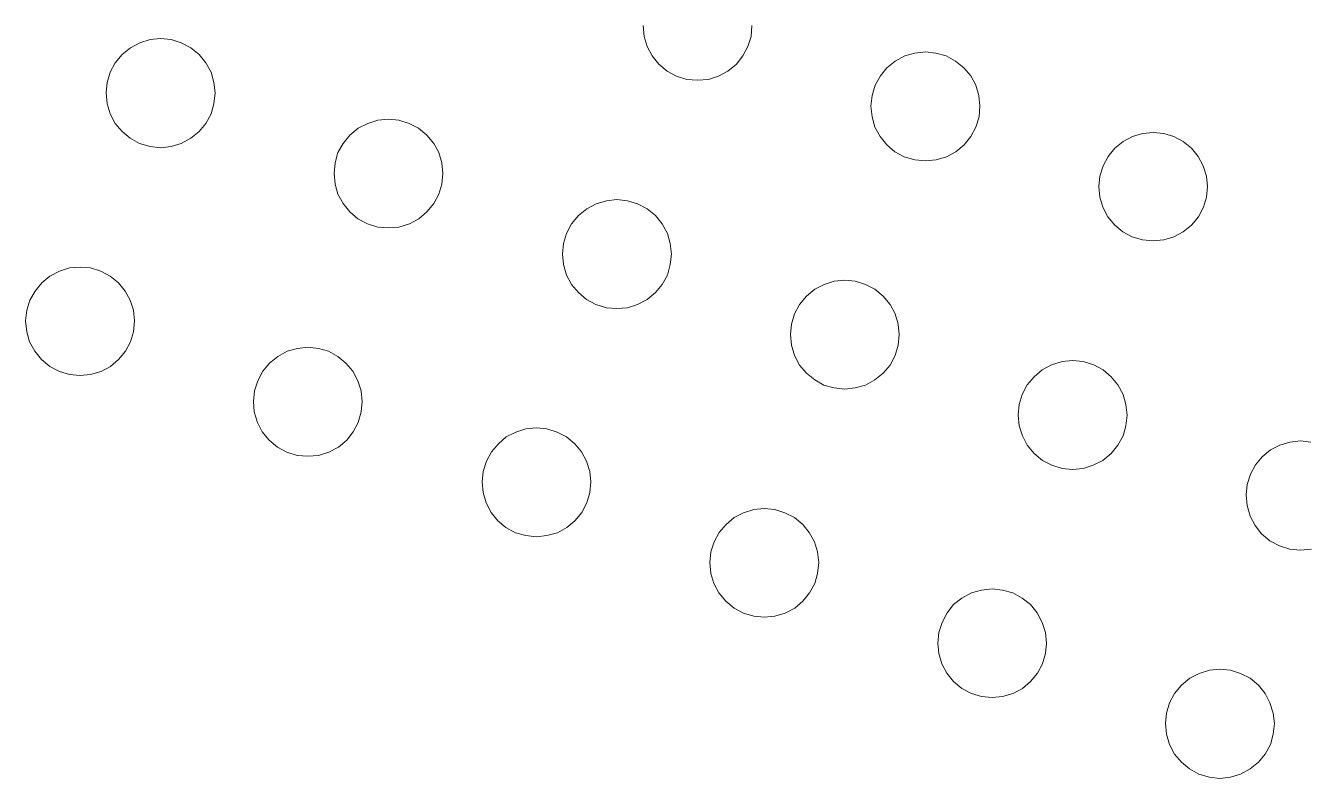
# Model space of a CAD drawing. Header units: metres. Extents: x 105146 to 106170, y 111783 to 118163.
# Drawn here: x 105896.5051 to 105896.8584, y 114674.462 to 114674.6695 of the extents above; entities that cross this region are included whole.
import ezdxf

# ---------------------------------------------------------------- set-up
doc = ezdxf.new("R2010")
doc.units = ezdxf.units.M
doc.layers.add('20-EP-ZONA-DURA', color=253, linetype='CONTINUOUS', lineweight=13)
doc.layers.add('20-EP-ZONA-VERDE', color=84, linetype='CONTINUOUS', lineweight=13)

msp = doc.modelspace()

# ---------------------------------------------------------------- linework, layer by layer
at = {"layer": '20-EP-ZONA-DURA'}
for points in [[(105896.6753, 114674.6695), (105896.6756, 114674.6665), (105896.6764, 114674.6637), (105896.6778, 114674.6611), (105896.6796, 114674.6588), (105896.6819, 114674.6569), (105896.6845, 114674.6555), (105896.6874, 114674.6546), (105896.6903, 114674.6544), (105896.6933, 114674.6546), (105896.6961, 114674.6555), (105896.6987, 114674.6569), (105896.701, 114674.6588), (105896.7028, 114674.6611), (105896.7042, 114674.6637), (105896.7051, 114674.6665), (105896.7053, 114674.6695)], [(105896.8594, 114674.5547), (105896.8565, 114674.555), (105896.8536, 114674.5547), (105896.8508, 114674.5538), (105896.8482, 114674.5525), (105896.8459, 114674.5506), (105896.8441, 114674.5484), (105896.8427, 114674.5458), (105896.8418, 114674.543), (105896.8415, 114674.5401), (105896.8418, 114674.5372), (105896.8426, 114674.5343), (105896.844, 114674.5317), (105896.8458, 114674.5294), (105896.8481, 114674.5275), (105896.8507, 114674.5261), (105896.8536, 114674.5252), (105896.8565, 114674.5249), (105896.8595, 114674.5252)]]:
    msp.add_lwpolyline(points, dxfattribs=at)
for points in [[(105896.5573, 114674.6509), (105896.557, 114674.6538), (105896.5562, 114674.6566), (105896.5548, 114674.6592), (105896.5529, 114674.6615), (105896.5506, 114674.6633), (105896.548, 114674.6647), (105896.5452, 114674.6656), (105896.5423, 114674.6659), (105896.5394, 114674.6656), (105896.5366, 114674.6647), (105896.534, 114674.6633), (105896.5317, 114674.6615), (105896.5298, 114674.6592), (105896.5284, 114674.6566), (105896.5276, 114674.6538), (105896.5273, 114674.6509), (105896.5276, 114674.6479), (105896.5284, 114674.6451), (105896.5298, 114674.6425), (105896.5317, 114674.6403), (105896.5339, 114674.6384), (105896.5365, 114674.637), (105896.5394, 114674.6361), (105896.5423, 114674.6358), (105896.5452, 114674.6361), (105896.548, 114674.637), (105896.5506, 114674.6384), (105896.5529, 114674.6403), (105896.5548, 114674.6425), (105896.5562, 114674.6451), (105896.557, 114674.6479), (105896.5573, 114674.6509)], [(105896.7681, 114674.6473), (105896.7678, 114674.6502), (105896.767, 114674.653), (105896.7656, 114674.6556), (105896.7637, 114674.6578), (105896.7614, 114674.6597), (105896.7588, 114674.6611), (105896.756, 114674.6619), (105896.7531, 114674.6622), (105896.7502, 114674.6619), (105896.7474, 114674.6611), (105896.7448, 114674.6597), (105896.7425, 114674.6578), (105896.7407, 114674.6556), (105896.7393, 114674.653), (105896.7384, 114674.6502), (105896.7381, 114674.6473), (105896.7384, 114674.6443), (105896.7392, 114674.6415), (105896.7406, 114674.6389), (105896.7425, 114674.6366), (105896.7447, 114674.6347), (105896.7473, 114674.6333), (105896.7502, 114674.6325), (105896.7531, 114674.6322), (105896.7561, 114674.6325), (105896.7589, 114674.6333), (105896.7615, 114674.6347), (105896.7638, 114674.6366), (105896.7656, 114674.6389), (105896.767, 114674.6415), (105896.7679, 114674.6443), (105896.7681, 114674.6473)], [(105896.6201, 114674.6287), (105896.6198, 114674.6316), (105896.619, 114674.6345), (105896.6176, 114674.637), (105896.6157, 114674.6393), (105896.6134, 114674.6412), (105896.6108, 114674.6425), (105896.608, 114674.6434), (105896.6051, 114674.6437), (105896.6022, 114674.6434), (105896.5994, 114674.6425), (105896.5968, 114674.6412), (105896.5945, 114674.6393), (105896.5926, 114674.637), (105896.5912, 114674.6345), (105896.5904, 114674.6316), (105896.5901, 114674.6287), (105896.5904, 114674.6258), (105896.5912, 114674.623), (105896.5926, 114674.6204), (105896.5945, 114674.6181), (105896.5967, 114674.6162), (105896.5993, 114674.6148), (105896.6022, 114674.6139), (105896.6051, 114674.6137), (105896.608, 114674.6139), (105896.6109, 114674.6148), (105896.6135, 114674.6162), (105896.6157, 114674.6181), (105896.6176, 114674.6204), (105896.619, 114674.623), (105896.6198, 114674.6258), (105896.6201, 114674.6287)], [(105896.8309, 114674.6251), (105896.8306, 114674.628), (105896.8297, 114674.6308), (105896.8283, 114674.6334), (105896.8265, 114674.6357), (105896.8242, 114674.6375), (105896.8216, 114674.6389), (105896.8188, 114674.6397), (105896.8159, 114674.64), (105896.813, 114674.6397), (105896.8102, 114674.6389), (105896.8076, 114674.6375), (105896.8053, 114674.6357), (105896.8035, 114674.6334), (105896.8021, 114674.6308), (105896.8012, 114674.628), (105896.8009, 114674.6251), (105896.8012, 114674.6222), (105896.802, 114674.6194), (105896.8034, 114674.6168), (105896.8053, 114674.6145), (105896.8075, 114674.6126), (105896.8101, 114674.6112), (105896.813, 114674.6104), (105896.8159, 114674.6101), (105896.8188, 114674.6104), (105896.8216, 114674.6112), (105896.8242, 114674.6126), (105896.8265, 114674.6145), (105896.8284, 114674.6168), (105896.8298, 114674.6194), (105896.8306, 114674.6222), (105896.8309, 114674.6251)], [(105896.6831, 114674.6065), (105896.6828, 114674.6094), (105896.682, 114674.6122), (105896.6806, 114674.6148), (105896.6787, 114674.6171), (105896.6764, 114674.619), (105896.6738, 114674.6203), (105896.671, 114674.6212), (105896.6681, 114674.6215), (105896.6652, 114674.6212), (105896.6624, 114674.6203), (105896.6598, 114674.619), (105896.6575, 114674.6171), (105896.6556, 114674.6148), (105896.6542, 114674.6122), (105896.6534, 114674.6094), (105896.6531, 114674.6065), (105896.6534, 114674.6036), (105896.6542, 114674.6007), (105896.6556, 114674.5981), (105896.6575, 114674.5959), (105896.6597, 114674.594), (105896.6623, 114674.5926), (105896.6652, 114674.5917), (105896.6681, 114674.5915), (105896.671, 114674.5917), (105896.6738, 114674.5926), (105896.6764, 114674.594), (105896.6787, 114674.5959), (105896.6806, 114674.5981), (105896.682, 114674.6007), (105896.6828, 114674.6036), (105896.6831, 114674.6065)], [(105896.5351, 114674.5881), (105896.5348, 114674.591), (105896.5339, 114674.5938), (105896.5325, 114674.5963), (105896.5307, 114674.5986), (105896.5284, 114674.6004), (105896.5258, 114674.6018), (105896.523, 114674.6027), (105896.5201, 114674.6029), (105896.5172, 114674.6027), (105896.5144, 114674.6018), (105896.5118, 114674.6004), (105896.5096, 114674.5986), (105896.5077, 114674.5963), (105896.5063, 114674.5938), (105896.5054, 114674.591), (105896.5051, 114674.5881), (105896.5054, 114674.5851), (105896.5062, 114674.5823), (105896.5076, 114674.5797), (105896.5095, 114674.5774), (105896.5118, 114674.5755), (105896.5144, 114674.5741), (105896.5172, 114674.5733), (105896.5201, 114674.573), (105896.523, 114674.5733), (105896.5259, 114674.5741), (105896.5285, 114674.5755), (105896.5307, 114674.5774), (105896.5326, 114674.5797), (105896.534, 114674.5823), (105896.5348, 114674.5851), (105896.5351, 114674.5881)], [(105896.7459, 114674.5843), (105896.7456, 114674.5872), (105896.7448, 114674.59), (105896.7434, 114674.5926), (105896.7415, 114674.5949), (105896.7392, 114674.5968), (105896.7366, 114674.5981), (105896.7338, 114674.599), (105896.7309, 114674.5993), (105896.728, 114674.599), (105896.7252, 114674.5981), (105896.7226, 114674.5968), (105896.7203, 114674.5949), (105896.7184, 114674.5926), (105896.717, 114674.59), (105896.7162, 114674.5872), (105896.7159, 114674.5843), (105896.7162, 114674.5814), (105896.717, 114674.5785), (105896.7184, 114674.5759), (105896.7203, 114674.5737), (105896.7226, 114674.5718), (105896.7251, 114674.5704), (105896.728, 114674.5696), (105896.7309, 114674.5693), (105896.7338, 114674.5696), (105896.7366, 114674.5704), (105896.7392, 114674.5718), (105896.7415, 114674.5737), (105896.7434, 114674.5759), (105896.7448, 114674.5785), (105896.7456, 114674.5814), (105896.7459, 114674.5843)], [(105896.5979, 114674.5659), (105896.5976, 114674.5688), (105896.5967, 114674.5716), (105896.5953, 114674.5742), (105896.5934, 114674.5764), (105896.5912, 114674.5783), (105896.5886, 114674.5797), (105896.5858, 114674.5805), (105896.5829, 114674.5808), (105896.58, 114674.5805), (105896.5772, 114674.5797), (105896.5746, 114674.5783), (105896.5723, 114674.5764), (105896.5705, 114674.5742), (105896.5691, 114674.5716), (105896.5682, 114674.5688), (105896.5679, 114674.5659), (105896.5681, 114674.563), (105896.569, 114674.5601), (105896.5703, 114674.5575), (105896.5722, 114674.5552), (105896.5745, 114674.5533), (105896.5771, 114674.5519), (105896.5799, 114674.551), (105896.5829, 114674.5508), (105896.5858, 114674.551), (105896.5887, 114674.5519), (105896.5913, 114674.5533), (105896.5936, 114674.5552), (105896.5954, 114674.5575), (105896.5968, 114674.5601), (105896.5976, 114674.563), (105896.5979, 114674.5659)], [(105896.8087, 114674.5621), (105896.8084, 114674.565), (105896.8076, 114674.5678), (105896.8062, 114674.5705), (105896.8043, 114674.5727), (105896.8021, 114674.5746), (105896.7995, 114674.576), (105896.7966, 114674.5769), (105896.7937, 114674.5772), (105896.7908, 114674.5769), (105896.7879, 114674.576), (105896.7853, 114674.5746), (105896.7831, 114674.5727), (105896.7812, 114674.5705), (105896.7798, 114674.5678), (105896.779, 114674.565), (105896.7787, 114674.5621), (105896.779, 114674.5592), (105896.7799, 114674.5564), (105896.7812, 114674.5538), (105896.7831, 114674.5515), (105896.7854, 114674.5496), (105896.788, 114674.5483), (105896.7908, 114674.5474), (105896.7937, 114674.5471), (105896.7966, 114674.5474), (105896.7994, 114674.5483), (105896.802, 114674.5496), (105896.8043, 114674.5515), (105896.8062, 114674.5538), (105896.8076, 114674.5564), (105896.8084, 114674.5592), (105896.8087, 114674.5621)], [(105896.6609, 114674.5437), (105896.6606, 114674.5466), (105896.6597, 114674.5494), (105896.6583, 114674.552), (105896.6565, 114674.5542), (105896.6542, 114674.5561), (105896.6516, 114674.5574), (105896.6488, 114674.5583), (105896.6459, 114674.5586), (105896.643, 114674.5583), (105896.6402, 114674.5574), (105896.6376, 114674.5561), (105896.6354, 114674.5542), (105896.6335, 114674.552), (105896.6321, 114674.5494), (105896.6312, 114674.5466), (105896.6309, 114674.5437), (105896.6312, 114674.5408), (105896.632, 114674.5379), (105896.6334, 114674.5353), (105896.6353, 114674.533), (105896.6375, 114674.5311), (105896.6401, 114674.5297), (105896.643, 114674.5289), (105896.6459, 114674.5286), (105896.6488, 114674.5289), (105896.6517, 114674.5297), (105896.6543, 114674.5311), (105896.6565, 114674.533), (105896.6584, 114674.5353), (105896.6598, 114674.5379), (105896.6606, 114674.5408), (105896.6609, 114674.5437)], [(105896.7237, 114674.5215), (105896.7234, 114674.5244), (105896.7225, 114674.5272), (105896.7211, 114674.5298), (105896.7193, 114674.532), (105896.717, 114674.5339), (105896.7144, 114674.5352), (105896.7116, 114674.5361), (105896.7087, 114674.5364), (105896.7058, 114674.5361), (105896.703, 114674.5352), (105896.7004, 114674.5339), (105896.6982, 114674.532), (105896.6963, 114674.5298), (105896.6949, 114674.5272), (105896.694, 114674.5244), (105896.6937, 114674.5215), (105896.694, 114674.5185), (105896.6948, 114674.5157), (105896.6962, 114674.5131), (105896.6981, 114674.5108), (105896.7004, 114674.5089), (105896.703, 114674.5075), (105896.7058, 114674.5067), (105896.7087, 114674.5064), (105896.7116, 114674.5067), (105896.7145, 114674.5075), (105896.7171, 114674.5089), (105896.7193, 114674.5108), (105896.7212, 114674.5131), (105896.7226, 114674.5157), (105896.7234, 114674.5185), (105896.7237, 114674.5215)], [(105896.7865, 114674.4993), (105896.7862, 114674.5022), (105896.7853, 114674.505), (105896.7839, 114674.5076), (105896.7821, 114674.5099), (105896.7798, 114674.5117), (105896.7772, 114674.5131), (105896.7744, 114674.5139), (105896.7715, 114674.5142), (105896.7686, 114674.5139), (105896.7658, 114674.5131), (105896.7632, 114674.5117), (105896.7609, 114674.5099), (105896.7591, 114674.5076), (105896.7577, 114674.505), (105896.7568, 114674.5022), (105896.7565, 114674.4993), (105896.7568, 114674.4964), (105896.7576, 114674.4936), (105896.759, 114674.491), (105896.7609, 114674.4887), (105896.7632, 114674.4868), (105896.7658, 114674.4854), (105896.7686, 114674.4846), (105896.7715, 114674.4843), (105896.7744, 114674.4846), (105896.7773, 114674.4854), (105896.7799, 114674.4868), (105896.7821, 114674.4887), (105896.784, 114674.491), (105896.7854, 114674.4936), (105896.7862, 114674.4964), (105896.7865, 114674.4993)], [(105896.8493, 114674.4771), (105896.849, 114674.48), (105896.8481, 114674.4828), (105896.8468, 114674.4854), (105896.8449, 114674.4877), (105896.8426, 114674.4896), (105896.84, 114674.4909), (105896.8372, 114674.4918), (105896.8343, 114674.4921), (105896.8314, 114674.4918), (105896.8286, 114674.4909), (105896.826, 114674.4896), (105896.8237, 114674.4877), (105896.8218, 114674.4854), (105896.8204, 114674.4828), (105896.8196, 114674.48), (105896.8193, 114674.4771), (105896.8196, 114674.4742), (105896.8204, 114674.4713), (105896.8218, 114674.4687), (105896.8237, 114674.4665), (105896.8259, 114674.4646), (105896.8285, 114674.4632), (105896.8314, 114674.4623), (105896.8343, 114674.462), (105896.8372, 114674.4623), (105896.84, 114674.4632), (105896.8426, 114674.4646), (105896.8449, 114674.4665), (105896.8468, 114674.4687), (105896.8482, 114674.4713), (105896.849, 114674.4742), (105896.8493, 114674.4771)]]:
    msp.add_lwpolyline(points, close=True, dxfattribs=at)
at = {"layer": '20-EP-ZONA-VERDE'}
for points in [[(105896.7053, 114674.6695), (105896.7051, 114674.6665), (105896.7042, 114674.6637), (105896.7028, 114674.6611), (105896.701, 114674.6588), (105896.6987, 114674.6569), (105896.6961, 114674.6555), (105896.6933, 114674.6546), (105896.6903, 114674.6544), (105896.6874, 114674.6546), (105896.6845, 114674.6555), (105896.6819, 114674.6569), (105896.6796, 114674.6588), (105896.6778, 114674.6611), (105896.6764, 114674.6637), (105896.6756, 114674.6665), (105896.6753, 114674.6695)], [(105896.8595, 114674.5252), (105896.8565, 114674.5249), (105896.8536, 114674.5252), (105896.8507, 114674.5261), (105896.8481, 114674.5275), (105896.8458, 114674.5294), (105896.844, 114674.5317), (105896.8426, 114674.5343), (105896.8418, 114674.5372), (105896.8415, 114674.5401), (105896.8418, 114674.543), (105896.8427, 114674.5458), (105896.8441, 114674.5484), (105896.8459, 114674.5506), (105896.8482, 114674.5525), (105896.8508, 114674.5538), (105896.8536, 114674.5547), (105896.8565, 114674.555), (105896.8594, 114674.5547)]]:
    msp.add_lwpolyline(points, dxfattribs=at)
for points in [[(105896.5573, 114674.6509), (105896.557, 114674.6479), (105896.5562, 114674.6451), (105896.5548, 114674.6425), (105896.5529, 114674.6403), (105896.5506, 114674.6384), (105896.548, 114674.637), (105896.5452, 114674.6361), (105896.5423, 114674.6358), (105896.5394, 114674.6361), (105896.5365, 114674.637), (105896.5339, 114674.6384), (105896.5317, 114674.6403), (105896.5298, 114674.6425), (105896.5284, 114674.6451), (105896.5276, 114674.6479), (105896.5273, 114674.6509), (105896.5276, 114674.6538), (105896.5284, 114674.6566), (105896.5298, 114674.6592), (105896.5317, 114674.6615), (105896.534, 114674.6633), (105896.5366, 114674.6647), (105896.5394, 114674.6656), (105896.5423, 114674.6659), (105896.5452, 114674.6656), (105896.548, 114674.6647), (105896.5506, 114674.6633), (105896.5529, 114674.6615), (105896.5548, 114674.6592), (105896.5562, 114674.6566), (105896.557, 114674.6538), (105896.5573, 114674.6509)], [(105896.7681, 114674.6473), (105896.7679, 114674.6443), (105896.767, 114674.6415), (105896.7656, 114674.6389), (105896.7638, 114674.6366), (105896.7615, 114674.6347), (105896.7589, 114674.6333), (105896.7561, 114674.6325), (105896.7531, 114674.6322), (105896.7502, 114674.6325), (105896.7473, 114674.6333), (105896.7447, 114674.6347), (105896.7425, 114674.6366), (105896.7406, 114674.6389), (105896.7392, 114674.6415), (105896.7384, 114674.6443), (105896.7381, 114674.6473), (105896.7384, 114674.6502), (105896.7393, 114674.653), (105896.7407, 114674.6556), (105896.7425, 114674.6578), (105896.7448, 114674.6597), (105896.7474, 114674.6611), (105896.7502, 114674.6619), (105896.7531, 114674.6622), (105896.756, 114674.6619), (105896.7588, 114674.6611), (105896.7614, 114674.6597), (105896.7637, 114674.6578), (105896.7656, 114674.6556), (105896.767, 114674.653), (105896.7678, 114674.6502), (105896.7681, 114674.6473)], [(105896.6201, 114674.6287), (105896.6198, 114674.6258), (105896.619, 114674.623), (105896.6176, 114674.6204), (105896.6157, 114674.6181), (105896.6135, 114674.6162), (105896.6109, 114674.6148), (105896.608, 114674.6139), (105896.6051, 114674.6137), (105896.6022, 114674.6139), (105896.5993, 114674.6148), (105896.5967, 114674.6162), (105896.5945, 114674.6181), (105896.5926, 114674.6204), (105896.5912, 114674.623), (105896.5904, 114674.6258), (105896.5901, 114674.6287), (105896.5904, 114674.6316), (105896.5912, 114674.6345), (105896.5926, 114674.637), (105896.5945, 114674.6393), (105896.5968, 114674.6412), (105896.5994, 114674.6425), (105896.6022, 114674.6434), (105896.6051, 114674.6437), (105896.608, 114674.6434), (105896.6108, 114674.6425), (105896.6134, 114674.6412), (105896.6157, 114674.6393), (105896.6176, 114674.637), (105896.619, 114674.6345), (105896.6198, 114674.6316), (105896.6201, 114674.6287)], [(105896.8309, 114674.6251), (105896.8306, 114674.6222), (105896.8298, 114674.6194), (105896.8284, 114674.6168), (105896.8265, 114674.6145), (105896.8242, 114674.6126), (105896.8216, 114674.6112), (105896.8188, 114674.6104), (105896.8159, 114674.6101), (105896.813, 114674.6104), (105896.8101, 114674.6112), (105896.8075, 114674.6126), (105896.8053, 114674.6145), (105896.8034, 114674.6168), (105896.802, 114674.6194), (105896.8012, 114674.6222), (105896.8009, 114674.6251), (105896.8012, 114674.628), (105896.8021, 114674.6308), (105896.8035, 114674.6334), (105896.8053, 114674.6357), (105896.8076, 114674.6375), (105896.8102, 114674.6389), (105896.813, 114674.6397), (105896.8159, 114674.64), (105896.8188, 114674.6397), (105896.8216, 114674.6389), (105896.8242, 114674.6375), (105896.8265, 114674.6357), (105896.8283, 114674.6334), (105896.8297, 114674.6308), (105896.8306, 114674.628), (105896.8309, 114674.6251)], [(105896.6831, 114674.6065), (105896.6828, 114674.6036), (105896.682, 114674.6007), (105896.6806, 114674.5981), (105896.6787, 114674.5959), (105896.6764, 114674.594), (105896.6738, 114674.5926), (105896.671, 114674.5917), (105896.6681, 114674.5915), (105896.6652, 114674.5917), (105896.6623, 114674.5926), (105896.6597, 114674.594), (105896.6575, 114674.5959), (105896.6556, 114674.5981), (105896.6542, 114674.6007), (105896.6534, 114674.6036), (105896.6531, 114674.6065), (105896.6534, 114674.6094), (105896.6542, 114674.6122), (105896.6556, 114674.6148), (105896.6575, 114674.6171), (105896.6598, 114674.619), (105896.6624, 114674.6203), (105896.6652, 114674.6212), (105896.6681, 114674.6215), (105896.671, 114674.6212), (105896.6738, 114674.6203), (105896.6764, 114674.619), (105896.6787, 114674.6171), (105896.6806, 114674.6148), (105896.682, 114674.6122), (105896.6828, 114674.6094), (105896.6831, 114674.6065)], [(105896.5351, 114674.5881), (105896.5348, 114674.5851), (105896.534, 114674.5823), (105896.5326, 114674.5797), (105896.5307, 114674.5774), (105896.5285, 114674.5755), (105896.5259, 114674.5741), (105896.523, 114674.5733), (105896.5201, 114674.573), (105896.5172, 114674.5733), (105896.5144, 114674.5741), (105896.5118, 114674.5755), (105896.5095, 114674.5774), (105896.5076, 114674.5797), (105896.5062, 114674.5823), (105896.5054, 114674.5851), (105896.5051, 114674.5881), (105896.5054, 114674.591), (105896.5063, 114674.5938), (105896.5077, 114674.5963), (105896.5096, 114674.5986), (105896.5118, 114674.6004), (105896.5144, 114674.6018), (105896.5172, 114674.6027), (105896.5201, 114674.6029), (105896.523, 114674.6027), (105896.5258, 114674.6018), (105896.5284, 114674.6004), (105896.5307, 114674.5986), (105896.5325, 114674.5963), (105896.5339, 114674.5938), (105896.5348, 114674.591), (105896.5351, 114674.5881)], [(105896.7459, 114674.5843), (105896.7456, 114674.5814), (105896.7448, 114674.5785), (105896.7434, 114674.5759), (105896.7415, 114674.5737), (105896.7392, 114674.5718), (105896.7366, 114674.5704), (105896.7338, 114674.5696), (105896.7309, 114674.5693), (105896.728, 114674.5696), (105896.7251, 114674.5704), (105896.7226, 114674.5718), (105896.7203, 114674.5737), (105896.7184, 114674.5759), (105896.717, 114674.5785), (105896.7162, 114674.5814), (105896.7159, 114674.5843), (105896.7162, 114674.5872), (105896.717, 114674.59), (105896.7184, 114674.5926), (105896.7203, 114674.5949), (105896.7226, 114674.5968), (105896.7252, 114674.5981), (105896.728, 114674.599), (105896.7309, 114674.5993), (105896.7338, 114674.599), (105896.7366, 114674.5981), (105896.7392, 114674.5968), (105896.7415, 114674.5949), (105896.7434, 114674.5926), (105896.7448, 114674.59), (105896.7456, 114674.5872), (105896.7459, 114674.5843)], [(105896.5979, 114674.5659), (105896.5976, 114674.563), (105896.5968, 114674.5601), (105896.5954, 114674.5575), (105896.5936, 114674.5552), (105896.5913, 114674.5533), (105896.5887, 114674.5519), (105896.5858, 114674.551), (105896.5829, 114674.5508), (105896.5799, 114674.551), (105896.5771, 114674.5519), (105896.5745, 114674.5533), (105896.5722, 114674.5552), (105896.5703, 114674.5575), (105896.569, 114674.5601), (105896.5681, 114674.563), (105896.5679, 114674.5659), (105896.5682, 114674.5688), (105896.5691, 114674.5716), (105896.5705, 114674.5742), (105896.5723, 114674.5764), (105896.5746, 114674.5783), (105896.5772, 114674.5797), (105896.58, 114674.5805), (105896.5829, 114674.5808), (105896.5858, 114674.5805), (105896.5886, 114674.5797), (105896.5912, 114674.5783), (105896.5934, 114674.5764), (105896.5953, 114674.5742), (105896.5967, 114674.5716), (105896.5976, 114674.5688), (105896.5979, 114674.5659)], [(105896.8087, 114674.5621), (105896.8084, 114674.5592), (105896.8076, 114674.5564), (105896.8062, 114674.5538), (105896.8043, 114674.5515), (105896.802, 114674.5496), (105896.7994, 114674.5483), (105896.7966, 114674.5474), (105896.7937, 114674.5471), (105896.7908, 114674.5474), (105896.788, 114674.5483), (105896.7854, 114674.5496), (105896.7831, 114674.5515), (105896.7812, 114674.5538), (105896.7799, 114674.5564), (105896.779, 114674.5592), (105896.7787, 114674.5621), (105896.779, 114674.565), (105896.7798, 114674.5678), (105896.7812, 114674.5705), (105896.7831, 114674.5727), (105896.7853, 114674.5746), (105896.7879, 114674.576), (105896.7908, 114674.5769), (105896.7937, 114674.5772), (105896.7966, 114674.5769), (105896.7995, 114674.576), (105896.8021, 114674.5746), (105896.8043, 114674.5727), (105896.8062, 114674.5705), (105896.8076, 114674.5678), (105896.8084, 114674.565), (105896.8087, 114674.5621)], [(105896.6609, 114674.5437), (105896.6606, 114674.5408), (105896.6598, 114674.5379), (105896.6584, 114674.5353), (105896.6565, 114674.533), (105896.6543, 114674.5311), (105896.6517, 114674.5297), (105896.6488, 114674.5289), (105896.6459, 114674.5286), (105896.643, 114674.5289), (105896.6401, 114674.5297), (105896.6375, 114674.5311), (105896.6353, 114674.533), (105896.6334, 114674.5353), (105896.632, 114674.5379), (105896.6312, 114674.5408), (105896.6309, 114674.5437), (105896.6312, 114674.5466), (105896.6321, 114674.5494), (105896.6335, 114674.552), (105896.6354, 114674.5542), (105896.6376, 114674.5561), (105896.6402, 114674.5574), (105896.643, 114674.5583), (105896.6459, 114674.5586), (105896.6488, 114674.5583), (105896.6516, 114674.5574), (105896.6542, 114674.5561), (105896.6565, 114674.5542), (105896.6583, 114674.552), (105896.6597, 114674.5494), (105896.6606, 114674.5466), (105896.6609, 114674.5437)], [(105896.7237, 114674.5215), (105896.7234, 114674.5185), (105896.7226, 114674.5157), (105896.7212, 114674.5131), (105896.7193, 114674.5108), (105896.7171, 114674.5089), (105896.7145, 114674.5075), (105896.7116, 114674.5067), (105896.7087, 114674.5064), (105896.7058, 114674.5067), (105896.703, 114674.5075), (105896.7004, 114674.5089), (105896.6981, 114674.5108), (105896.6962, 114674.5131), (105896.6948, 114674.5157), (105896.694, 114674.5185), (105896.6937, 114674.5215), (105896.694, 114674.5244), (105896.6949, 114674.5272), (105896.6963, 114674.5298), (105896.6982, 114674.532), (105896.7004, 114674.5339), (105896.703, 114674.5352), (105896.7058, 114674.5361), (105896.7087, 114674.5364), (105896.7116, 114674.5361), (105896.7144, 114674.5352), (105896.717, 114674.5339), (105896.7193, 114674.532), (105896.7211, 114674.5298), (105896.7225, 114674.5272), (105896.7234, 114674.5244), (105896.7237, 114674.5215)], [(105896.7865, 114674.4993), (105896.7862, 114674.4964), (105896.7854, 114674.4936), (105896.784, 114674.491), (105896.7821, 114674.4887), (105896.7799, 114674.4868), (105896.7773, 114674.4854), (105896.7744, 114674.4846), (105896.7715, 114674.4843), (105896.7686, 114674.4846), (105896.7658, 114674.4854), (105896.7632, 114674.4868), (105896.7609, 114674.4887), (105896.759, 114674.491), (105896.7576, 114674.4936), (105896.7568, 114674.4964), (105896.7565, 114674.4993), (105896.7568, 114674.5022), (105896.7577, 114674.505), (105896.7591, 114674.5076), (105896.7609, 114674.5099), (105896.7632, 114674.5117), (105896.7658, 114674.5131), (105896.7686, 114674.5139), (105896.7715, 114674.5142), (105896.7744, 114674.5139), (105896.7772, 114674.5131), (105896.7798, 114674.5117), (105896.7821, 114674.5099), (105896.7839, 114674.5076), (105896.7853, 114674.505), (105896.7862, 114674.5022), (105896.7865, 114674.4993)], [(105896.8493, 114674.4771), (105896.849, 114674.4742), (105896.8482, 114674.4713), (105896.8468, 114674.4687), (105896.8449, 114674.4665), (105896.8426, 114674.4646), (105896.84, 114674.4632), (105896.8372, 114674.4623), (105896.8343, 114674.462), (105896.8314, 114674.4623), (105896.8285, 114674.4632), (105896.8259, 114674.4646), (105896.8237, 114674.4665), (105896.8218, 114674.4687), (105896.8204, 114674.4713), (105896.8196, 114674.4742), (105896.8193, 114674.4771), (105896.8196, 114674.48), (105896.8204, 114674.4828), (105896.8218, 114674.4854), (105896.8237, 114674.4877), (105896.826, 114674.4896), (105896.8286, 114674.4909), (105896.8314, 114674.4918), (105896.8343, 114674.4921), (105896.8372, 114674.4918), (105896.84, 114674.4909), (105896.8426, 114674.4896), (105896.8449, 114674.4877), (105896.8468, 114674.4854), (105896.8481, 114674.4828), (105896.849, 114674.48), (105896.8493, 114674.4771)]]:
    msp.add_lwpolyline(points, close=True, dxfattribs=at)

doc.saveas('drawing.dxf')
